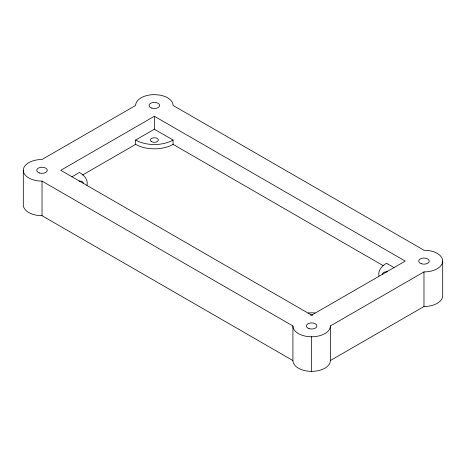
<?xml version="1.0" encoding="UTF-8"?>
<svg xmlns="http://www.w3.org/2000/svg" width="466" height="466" viewBox="0 0 466 466"><rect width="100%" height="100%" fill="white"/><g stroke="black" fill="none" stroke-linecap="round" stroke-linejoin="round"><path stroke-width="0.7" d="M154.363 116.255L60.749 170.306L311.637 315.156L405.251 261.106L154.363 116.255L154.363 129.228L135.641 140.039L135.641 144.361L82.593 174.989M71.98 176.789L79.47 172.467A26.48 15.285 0 0 1 86.996 185.27M23.3 170.306A18.722 10.811 0 0 0 42.022 181.111L292.916 325.961A18.722 10.811 0 0 0 311.637 336.772A18.722 10.811 0 0 0 330.359 325.961L423.978 271.917A18.722 10.811 0 0 0 442.7 261.106A18.716 11.091 -1.7 0 0 437.213 253.37A18.722 10.811 0 0 0 428.825 250.568L423.978 250.23L173.084 105.438A18.722 10.811 0 0 0 159.209 95.006L154.363 94.633A18.722 10.811 0 0 0 135.641 105.444L42.022 159.494A18.722 10.811 0 0 0 23.3 170.306L23.3 204.894A18.722 10.811 0 0 0 42.022 215.706L292.916 360.556A18.722 10.811 0 0 0 311.637 371.367A18.722 10.811 0 0 0 330.359 360.556L423.978 306.506A18.722 10.811 0 0 0 442.7 295.694L442.7 261.106M154.363 129.228L173.084 140.039L173.084 144.361L383.384 265.771M394.02 267.589L386.53 263.267A26.48 15.285 0 0 0 379.004 276.07M423.978 271.917L423.978 306.506M330.359 325.961L330.359 360.556M311.637 336.772L311.637 371.367M292.916 325.961L292.916 360.556M42.022 181.111L42.022 215.706M173.084 140.039A26.48 15.285 0 0 1 135.641 140.039M173.084 144.361A26.48 15.285 0 0 1 135.641 144.361M79.104 181.012A3.938 2.272 0 0 1 83.35 183.656M308.183 312.971A26.48 15.285 0 0 1 315.092 312.971M310.612 315.103A3.973 2.295 0 0 1 312.663 315.103M382.697 274.672A3.973 2.295 0 0 1 387.561 271.864M151.555 141.658A3.973 2.295 0 0 0 158.201 140.627A3.973 2.295 0 0 0 153.337 137.82A3.973 2.295 0 0 0 151.555 141.658M308.987 328.612A5.295 3.058 0 0 0 316.932 325.961A5.295 3.058 0 0 0 308.987 323.317A5.295 3.058 0 0 0 308.987 328.612M39.377 172.95A5.295 3.058 0 0 0 47.316 170.306A5.295 3.058 0 0 0 39.377 167.655A5.295 3.058 0 0 0 39.377 172.95M421.328 263.75A5.295 3.058 0 0 0 429.273 261.106A5.295 3.058 0 0 0 421.328 258.455A5.295 3.058 0 0 0 421.328 263.75M151.712 108.095A5.295 3.058 0 0 0 159.657 105.444A5.295 3.058 0 0 0 151.712 102.8A5.295 3.058 0 0 0 151.712 108.095"/></g></svg>
